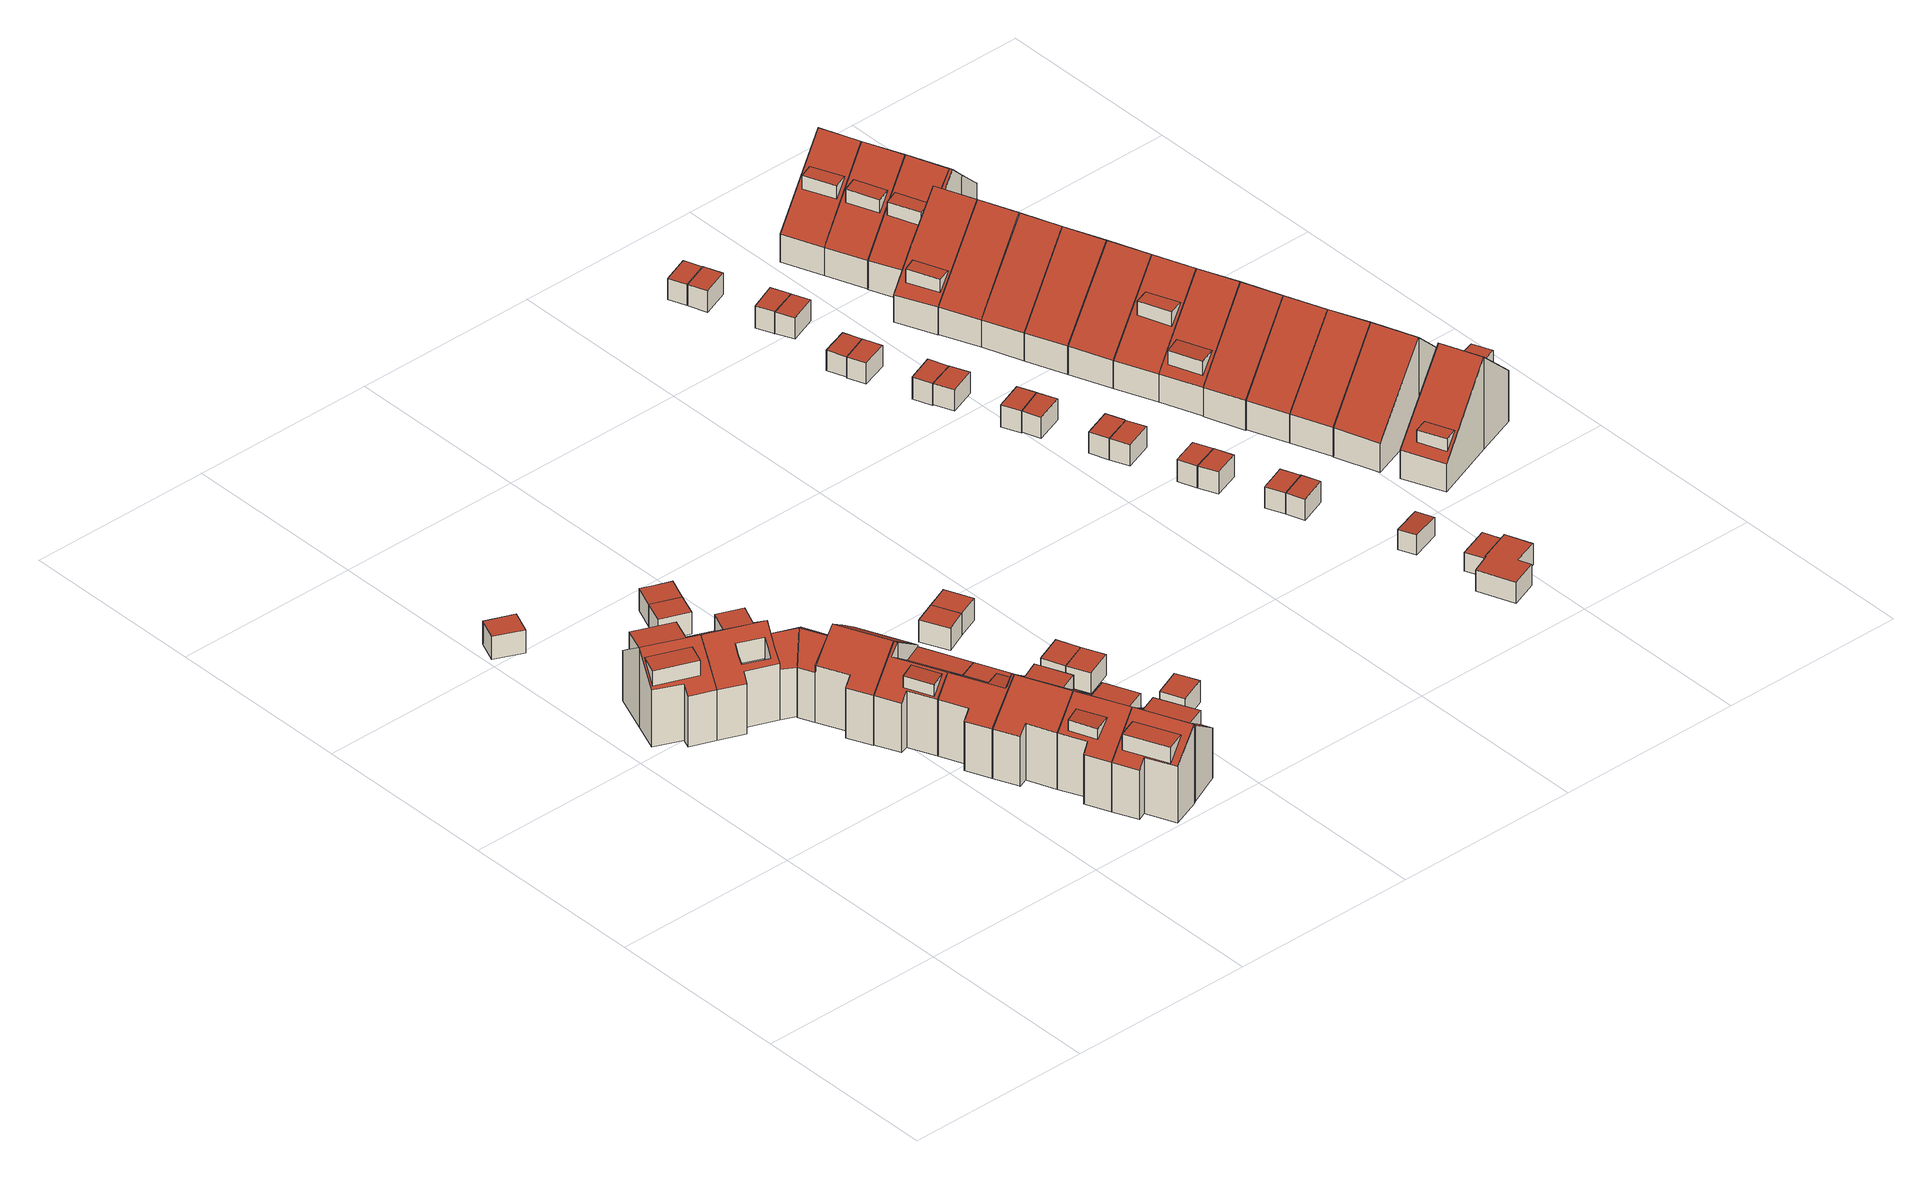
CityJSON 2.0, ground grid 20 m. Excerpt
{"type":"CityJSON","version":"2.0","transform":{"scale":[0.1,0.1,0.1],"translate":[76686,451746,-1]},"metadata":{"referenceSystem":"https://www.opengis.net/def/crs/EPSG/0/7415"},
"CityObjects":{
"building1":{"type":"Building","attributes":{"Volume":399.62,"Dakoppervlakte":40.41,"Muuroppervlakte":213.93,"Vloeroppervlakte":55.5,"hoogte_Z_max_in_m_NAP":8.58,"GEB_DOEL":"woonfunctie","dateOfConstruction":"1980-01-01","measuredHeight":8.96},"children":["building1-1","building1-2"],"geometry":[{"type":"Solid","lod":"2","boundaries":[[[[0,1,2,3,4,5,6,7,8,9,10,11]],[[12,13,14,15,16,17],[18,19,20,21]],[[22,23,24,17,16,25],[26,27,28,29]],[[30,31,32,33]],[[6,14,13,7]],[[32,25,16,15,5,4,3]],[[23,22,31,0,11]],[[24,23,11,10]],[[9,17,24,10]],[[12,8,7,13]],[[33,32,3,2]],[[1,30,33,2]],[[22,25,32,31]],[[1,0,31,30]],[[17,9,8,12]],[[14,6,5,15]],[[34,18,21,35]],[[21,20,35]],[[19,34,35,20]],[[19,18,34]],[[27,36,37,28]],[[29,37,36,26]],[[37,29,28]],[[27,26,36]]]],"semantics":{"surfaces":[{"type":"GroundSurface"},{"type":"RoofSurface"},{"type":"WallSurface"}],"values":[[0,1,1,1,2,2,2,2,2,2,2,2,2,2,2,2,1,2,2,2,1,2,2,2]]}}]},
"building1-1":{"type":"BuildingInstallation","attributes":{"relationToConstruction":"outside"},"parents":["building1"],"geometry":[{"type":"MultiSurface","lod":"2","boundaries":[[[34,18,21,35]],[[21,20,35]],[[19,34,35,20]],[[19,18,34]]],"semantics":{"surfaces":[{"type":"RoofSurface"},{"type":"WallSurface"}],"values":[0,1,1,1]}}]},
"building1-2":{"type":"BuildingInstallation","attributes":{"relationToConstruction":"outside"},"parents":["building1"],"geometry":[{"type":"MultiSurface","lod":"2","boundaries":[[[27,36,37,28]],[[29,37,36,26]],[[37,29,28]],[[27,26,36]]],"semantics":{"surfaces":[{"type":"RoofSurface"},{"type":"WallSurface"}],"values":[0,1,1,1]}}]},
"building2":{"type":"Building","attributes":{"Volume":21.43,"Dakoppervlakte":8.24,"Muuroppervlakte":30.11,"Vloeroppervlakte":8.25,"hoogte_Z_max_in_m_NAP":2.06,"GEB_DOEL":"onbekend","dateOfConstruction":"1980-01-01","measuredHeight":2.6},"geometry":[{"type":"Solid","lod":"2","boundaries":[[[[38,39,40,41]],[[42,43,44,45]],[[41,43,42,38]],[[41,40,44,43]],[[44,40,39,45]],[[39,38,42,45]]]],"semantics":{"surfaces":[{"type":"GroundSurface"},{"type":"RoofSurface"},{"type":"WallSurface"}],"values":[[0,1,2,2,2,2]]}}]},
"building3":{"type":"Building","attributes":{"Volume":554.98,"Dakoppervlakte":89.78,"Muuroppervlakte":274.2,"Vloeroppervlakte":87.12,"hoogte_Z_max_in_m_NAP":8.58,"GEB_DOEL":"woonfunctie","dateOfConstruction":"1980-01-01","measuredHeight":9.02},"children":["building3-1"],"geometry":[{"type":"Solid","lod":"2","boundaries":[[[[46,47,48,49,5,50,4,3,2,51,52,53,54,55,56,57]],[[58,59,60,61,62,16,63,15],[64,65,66,67,68,69]],[[70,71,72,25,16,62],[73,74,75,76]],[[77,78,79,80]],[[81,79,78,82,83]],[[84,33,32,85]],[[86,87,88,89]],[[63,16,4,50,5,15]],[[58,15,5,49]],[[59,58,49,48]],[[60,59,48,47,83]],[[71,70,54,53]],[[53,52,85,72,71]],[[3,4,16,25,32]],[[88,66,65,89]],[[67,66,88,87,68]],[[69,68,87,86]],[[79,57,56,80]],[[55,77,80,56]],[[47,46,81,83]],[[46,57,79,81]],[[61,60,83,82,78,77,55,54,70,62]],[[3,32,33,2]],[[52,51,84,85]],[[2,33,84,51]],[[32,25,72,85]],[[64,69,86,89,65]],[[73,76,90,91]],[[76,75,90]],[[91,90,75,74]],[[91,74,73]]]],"semantics":{"surfaces":[{"type":"GroundSurface"},{"type":"RoofSurface"},{"type":"OuterFloorSurface"},{"type":"WallSurface"}],"values":[[0,1,1,1,1,1,2,3,3,3,3,3,3,3,3,3,3,3,3,3,3,3,3,3,3,3,3,1,3,3,3]]}}]},
"building3-1":{"type":"BuildingInstallation","attributes":{"relationToConstruction":"outside"},"parents":["building3"],"geometry":[{"type":"MultiSurface","lod":"2","boundaries":[[[73,76,90,91]],[[76,75,90]],[[91,90,75,74]],[[91,74,73]]],"semantics":{"surfaces":[{"type":"RoofSurface"},{"type":"WallSurface"}],"values":[0,1,1,1]}}]},
"building4":{"type":"Building","attributes":{"Volume":490.73,"Dakoppervlakte":84.56,"Muuroppervlakte":237.82,"Vloeroppervlakte":67.33,"hoogte_Z_max_in_m_NAP":8.54,"GEB_DOEL":"woonfunctie","dateOfConstruction":"1980-01-01","measuredHeight":9.01},"geometry":[{"type":"Solid","lod":"2","boundaries":[[[[92,93,94,95,96,97,98,99,100,101,102]],[[103,104,105,106,107]],[[108,109,110,111,106,105]],[[112,79,81,113]],[[112,114,80,79]],[[101,100,107,106]],[[107,100,99,103]],[[108,113,94,93,109]],[[93,92,110,109]],[[111,110,92,102]],[[106,111,102,101]],[[79,96,95,81]],[[95,94,113,81]],[[114,98,97,80]],[[96,79,80,97]],[[114,112,113,108,105,104]],[[103,99,98,114,104]]]],"semantics":{"surfaces":[{"type":"GroundSurface"},{"type":"RoofSurface"},{"type":"WallSurface"}],"values":[[0,1,1,1,1,2,2,2,2,2,2,2,2,2,2,2,2]]}}]},
"building5":{"type":"Building","attributes":{"Volume":322.26,"Dakoppervlakte":50.69,"Muuroppervlakte":195.85,"Vloeroppervlakte":48.68,"hoogte_Z_max_in_m_NAP":8.55,"GEB_DOEL":"woonfunctie","dateOfConstruction":"1980-01-01","measuredHeight":8.93},"children":["building5-1"],"geometry":[{"type":"Solid","lod":"2","boundaries":[[[[115,116,117,118,119,120,121,122,123,124]],[[125,126,127,128,129]],[[130,131,107,106]],[[132,133,134,129,128,130,106,111],[135,136,137,138]],[[139,140,141,142]],[[123,122,107,131,142]],[[107,122,121,120,111,106]],[[133,132,119,118]],[[134,133,118,117]],[[129,134,117,116]],[[115,124,141,140]],[[141,124,123,142]],[[126,125,140,139]],[[130,128,127]],[[131,130,127,126,139,142]],[[116,115,140,125,129]],[[132,111,120,119]],[[143,144,138,137]],[[143,136,135,144]],[[135,138,144]],[[143,137,136]]]],"semantics":{"surfaces":[{"type":"GroundSurface"},{"type":"RoofSurface"},{"type":"WallSurface"}],"values":[[0,1,1,1,1,2,2,2,2,2,2,2,2,2,2,2,2,1,2,2,2]]}}]},
"building5-1":{"type":"BuildingInstallation","attributes":{"relationToConstruction":"outside"},"parents":["building5"],"geometry":[{"type":"MultiSurface","lod":"2","boundaries":[[[143,144,138,137]],[[143,136,135,144]],[[135,138,144]],[[143,137,136]]],"semantics":{"surfaces":[{"type":"RoofSurface"},{"type":"WallSurface"}],"values":[0,1,1,1]}}]},
"building6":{"type":"Building","attributes":{"Volume":20.24,"Dakoppervlakte":8.22,"Muuroppervlakte":28.45,"Vloeroppervlakte":8.22,"hoogte_Z_max_in_m_NAP":1.95,"GEB_DOEL":"onbekend","dateOfConstruction":"1980-01-01","measuredHeight":2.46},"geometry":[{"type":"Solid","lod":"2","boundaries":[[[[145,146,147,148]],[[149,150,151,152]],[[148,150,149,145]],[[148,147,151,150]],[[146,152,151,147]],[[149,152,146,145]]]],"semantics":{"surfaces":[{"type":"GroundSurface"},{"type":"RoofSurface"},{"type":"WallSurface"}],"values":[[0,1,2,2,2,2]]}}]},
"building7":{"type":"Building","attributes":{"Volume":324.81,"Dakoppervlakte":53.63,"Muuroppervlakte":197.42,"Vloeroppervlakte":49.33,"hoogte_Z_max_in_m_NAP":8.55,"GEB_DOEL":"woonfunctie","dateOfConstruction":"1980-01-01","measuredHeight":8.95},"children":["building7-1"],"geometry":[{"type":"Solid","lod":"2","boundaries":[[[[153,154,117,116,115,124,155,156,157,158]],[[129,159,160,125],[161,162,163,164]],[[165,166,167,168]],[[129,134,169,170,171,168,167,159]],[[172,173,141,140]],[[168,157,156,165]],[[166,165,156,155,173]],[[134,117,154,169]],[[169,154,153,170]],[[170,153,158,171]],[[168,171,158,157]],[[124,141,173,155]],[[115,140,141,124]],[[160,172,140,125]],[[159,167,166,173,172,160]],[[115,116,129,125,140]],[[116,117,134,129]],[[161,164,174,175]],[[174,164,163]],[[175,174,163,162]],[[175,162,161]]]],"semantics":{"surfaces":[{"type":"GroundSurface"},{"type":"RoofSurface"},{"type":"WallSurface"}],"values":[[0,1,1,1,1,2,2,2,2,2,2,2,2,2,2,2,2,1,2,2,2]]}}]},
"building7-1":{"type":"BuildingInstallation","attributes":{"relationToConstruction":"outside"},"parents":["building7"],"geometry":[{"type":"MultiSurface","lod":"2","boundaries":[[[161,164,174,175]],[[174,164,163]],[[175,174,163,162]],[[175,162,161]]],"semantics":{"surfaces":[{"type":"RoofSurface"},{"type":"WallSurface"}],"values":[0,1,1,1]}}]},
"building8":{"type":"Building","attributes":{"Volume":366.76,"Dakoppervlakte":50.5,"Muuroppervlakte":196.61,"Vloeroppervlakte":48.72,"hoogte_Z_max_in_m_NAP":8.55,"GEB_DOEL":"woonfunctie","dateOfConstruction":"1980-01-01","measuredHeight":8.95},"children":["building8-1"],"geometry":[{"type":"Solid","lod":"2","boundaries":[[[[176,177,178,179,180,181,158,157,156]],[[182,183,165,168],[184,185,186,187]],[[188,182,168,171,189,190,191]],[[165,183,176,156]],[[165,156,157,158,171,168]],[[171,158,181,180,190,189]],[[191,190,180,179]],[[179,178,188,191]],[[177,182,188,178]],[[177,176,183,182]],[[192,187,186,193]],[[193,185,184,192]],[[184,187,192]],[[193,186,185]]]],"semantics":{"surfaces":[{"type":"GroundSurface"},{"type":"RoofSurface"},{"type":"WallSurface"}],"values":[[0,1,1,2,2,2,2,2,2,2,1,2,2,2]]}}]},
"building8-1":{"type":"BuildingInstallation","attributes":{"relationToConstruction":"outside"},"parents":["building8"],"geometry":[{"type":"MultiSurface","lod":"2","boundaries":[[[192,187,186,193]],[[193,185,184,192]],[[184,187,192]],[[193,186,185]]],"semantics":{"surfaces":[{"type":"RoofSurface"},{"type":"WallSurface"}],"values":[0,1,1,1]}}]},
"building9":{"type":"Building","attributes":{"Volume":20.28,"Dakoppervlakte":8.22,"Muuroppervlakte":28.52,"Vloeroppervlakte":8.22,"hoogte_Z_max_in_m_NAP":1.95,"GEB_DOEL":"onbekend","dateOfConstruction":"1980-01-01","measuredHeight":2.47},"geometry":[{"type":"Solid","lod":"2","boundaries":[[[[148,194,195,196,145]],[[149,197,198,199,150]],[[194,148,150,199]],[[145,149,150,148]],[[145,196,197,149]],[[196,195,194,199,198,197]]]],"semantics":{"surfaces":[{"type":"GroundSurface"},{"type":"RoofSurface"},{"type":"WallSurface"}],"values":[[0,1,2,2,2,2]]}}]},
"building10":{"type":"Building","attributes":{"Volume":391.37,"Dakoppervlakte":35.2,"Muuroppervlakte":199.3,"Vloeroppervlakte":50.19,"hoogte_Z_max_in_m_NAP":8.55,"GEB_DOEL":"woonfunctie","dateOfConstruction":"1980-01-01","measuredHeight":8.98},"children":["building10-1","building10-2"],"geometry":[{"type":"Solid","lod":"2","boundaries":[[[[200,201,202,203,204,205,206,207,208]],[[209,210,211,212,213],[214,215,216,217]],[[218,210,209,219,220,221],[222,223,224,225]],[[212,208,207,213]],[[213,207,206,205,219,209]],[[220,219,205,204]],[[200,208,212,211]],[[218,221,203,202]],[[201,210,218,202]],[[221,220,204,203]],[[200,211,210,201]],[[226,227,214,217]],[[226,216,215,227]],[[215,214,227]],[[226,217,216]],[[222,225,228,229]],[[228,224,223,229]],[[223,222,229]],[[228,225,224]]]],"semantics":{"surfaces":[{"type":"GroundSurface"},{"type":"RoofSurface"},{"type":"WallSurface"}],"values":[[0,1,1,2,2,2,2,2,2,2,2,1,2,2,2,1,2,2,2]]}}]},
"building10-1":{"type":"BuildingInstallation","attributes":{"relationToConstruction":"outside"},"parents":["building10"],"geometry":[{"type":"MultiSurface","lod":"2","boundaries":[[[226,227,214,217]],[[226,216,215,227]],[[215,214,227]],[[226,217,216]]],"semantics":{"surfaces":[{"type":"RoofSurface"},{"type":"WallSurface"}],"values":[0,1,1,1]}}]},
"building10-2":{"type":"BuildingInstallation","attributes":{"relationToConstruction":"outside"},"parents":["building10"],"geometry":[{"type":"MultiSurface","lod":"2","boundaries":[[[222,225,228,229]],[[228,224,223,229]],[[223,222,229]],[[228,225,224]]],"semantics":{"surfaces":[{"type":"RoofSurface"},{"type":"WallSurface"}],"values":[0,1,1,1]}}]},
"building11":{"type":"Building","attributes":{"Volume":428.53,"Dakoppervlakte":61.2,"Muuroppervlakte":214.29,"Vloeroppervlakte":66.24,"hoogte_Z_max_in_m_NAP":8.55,"GEB_DOEL":"woonfunctie","dateOfConstruction":"1980-01-01","measuredHeight":8.97},"children":["building11-1","building11-2"],"geometry":[{"type":"Solid","lod":"2","boundaries":[[[[205,230,231,178,177,176,232,233,234,235,207,206]],[[182,209,213,236,237,183],[238,239,240,241]],[[219,209,182,188,242,243],[244,245,246,247]],[[248,249,250,251]],[[231,242,188,178]],[[231,230,243,242]],[[243,230,205,219]],[[206,209,219,205]],[[232,176,183,237,251]],[[249,234,233,250]],[[232,251,250,233]],[[236,248,251,237]],[[235,234,249,248]],[[236,213,209,206,207,235,248]],[[188,182,183,176,177,178]],[[238,241,252,253]],[[252,240,239,253]],[[239,238,253]],[[252,241,240]],[[254,255,247,246]],[[254,245,244,255]],[[244,247,255]],[[254,246,245]]]],"semantics":{"surfaces":[{"type":"GroundSurface"},{"type":"RoofSurface"},{"type":"WallSurface"}],"values":[[0,1,1,1,2,2,2,2,2,2,2,2,2,2,2,1,2,2,2,1,2,2,2]]}}]},
"building11-1":{"type":"BuildingInstallation","attributes":{"relationToConstruction":"outside"},"parents":["building11"],"geometry":[{"type":"MultiSurface","lod":"2","boundaries":[[[238,241,252,253]],[[252,240,239,253]],[[239,238,253]],[[252,241,240]]],"semantics":{"surfaces":[{"type":"RoofSurface"},{"type":"WallSurface"}],"values":[0,1,1,1]}}]},
"building11-2":{"type":"BuildingInstallation","attributes":{"relationToConstruction":"outside"},"parents":["building11"],"geometry":[{"type":"MultiSurface","lod":"2","boundaries":[[[254,255,247,246]],[[254,245,244,255]],[[244,247,255]],[[254,246,245]]],"semantics":{"surfaces":[{"type":"RoofSurface"},{"type":"WallSurface"}],"values":[0,1,1,1]}}]},
"building12":{"type":"Building","attributes":{"Volume":19.39,"Dakoppervlakte":8.04,"Muuroppervlakte":27.5,"Vloeroppervlakte":8.04,"hoogte_Z_max_in_m_NAP":1.95,"GEB_DOEL":"onbekend","dateOfConstruction":"1980-01-01","measuredHeight":2.41},"geometry":[{"type":"Solid","lod":"2","boundaries":[[[[256,257,258,259]],[[260,261,262,263]],[[259,263,262,256]],[[259,258,260,263]],[[257,261,260,258]],[[256,262,261,257]]]],"semantics":{"surfaces":[{"type":"GroundSurface"},{"type":"RoofSurface"},{"type":"WallSurface"}],"values":[[0,1,2,2,2,2]]}}]},
"building13":{"type":"Building","attributes":{"Volume":19.31,"Dakoppervlakte":8.06,"Muuroppervlakte":27.35,"Vloeroppervlakte":8.06,"hoogte_Z_max_in_m_NAP":1.95,"GEB_DOEL":"onbekend","dateOfConstruction":"1980-01-01","measuredHeight":2.4},"geometry":[{"type":"Solid","lod":"2","boundaries":[[[[264,265,266,267]],[[268,269,270,271]],[[267,266,269,268]],[[265,270,269,266]],[[264,271,270,265]],[[268,271,264,267]]]],"semantics":{"surfaces":[{"type":"GroundSurface"},{"type":"RoofSurface"},{"type":"WallSurface"}],"values":[[0,1,2,2,2,2]]}}]},
"building14":{"type":"Building","attributes":{"Volume":19.31,"Dakoppervlakte":8.06,"Muuroppervlakte":27.36,"Vloeroppervlakte":8.06,"hoogte_Z_max_in_m_NAP":1.95,"GEB_DOEL":"onbekend","dateOfConstruction":"1980-01-01","measuredHeight":2.4},"geometry":[{"type":"Solid","lod":"2","boundaries":[[[[267,266,272,273]],[[268,274,275,269]],[[267,273,274,268]],[[273,272,275,274]],[[266,269,275,272]],[[266,267,268,269]]]],"semantics":{"surfaces":[{"type":"GroundSurface"},{"type":"RoofSurface"},{"type":"WallSurface"}],"values":[[0,1,2,2,2,2]]}}]},
"building15":{"type":"Building","attributes":{"Volume":20.86,"Dakoppervlakte":8.32,"Muuroppervlakte":29.04,"Vloeroppervlakte":8.32,"hoogte_Z_max_in_m_NAP":1.99,"GEB_DOEL":"onbekend","dateOfConstruction":"1980-01-01","measuredHeight":2.51},"geometry":[{"type":"Solid","lod":"2","boundaries":[[[[276,277,278,279]],[[280,281,282,283]],[[278,277,282,281]],[[277,276,283,282]],[[280,283,276,279]],[[278,281,280,279]]]],"semantics":{"surfaces":[{"type":"GroundSurface"},{"type":"RoofSurface"},{"type":"WallSurface"}],"values":[[0,1,2,2,2,2]]}}]},
"building16":{"type":"Building","attributes":{"Volume":19.68,"Dakoppervlakte":8.03,"Muuroppervlakte":27.91,"Vloeroppervlakte":8.03,"hoogte_Z_max_in_m_NAP":1.95,"GEB_DOEL":"onbekend","dateOfConstruction":"1980-01-01","measuredHeight":2.45},"geometry":[{"type":"Solid","lod":"2","boundaries":[[[[284,257,256,285,286,287]],[[288,289,290,262,261,291]],[[256,257,261,262]],[[257,284,291,261]],[[289,288,291,284,287,286]],[[262,290,289,286,285,256]]]],"semantics":{"surfaces":[{"type":"GroundSurface"},{"type":"RoofSurface"},{"type":"WallSurface"}],"values":[[0,1,2,2,2,2]]}}]},
"building17":{"type":"Building","attributes":{"Volume":15.01,"Dakoppervlakte":6.36,"Muuroppervlakte":24.25,"Vloeroppervlakte":6.36,"hoogte_Z_max_in_m_NAP":2.11,"GEB_DOEL":"onbekend","dateOfConstruction":"1982-01-01","measuredHeight":2.36},"geometry":[{"type":"Solid","lod":"2","boundaries":[[[[292,293,294,295,296]],[[297,298,299,300,301]],[[297,301,296,295]],[[299,298,297,295,294,293]],[[292,300,299,293]],[[292,296,301,300]]]],"semantics":{"surfaces":[{"type":"GroundSurface"},{"type":"RoofSurface"},{"type":"WallSurface"}],"values":[[0,1,2,2,2,2]]}}]},
"building18":{"type":"Building","attributes":{"Volume":15.52,"Dakoppervlakte":6.36,"Muuroppervlakte":25.09,"Vloeroppervlakte":6.36,"hoogte_Z_max_in_m_NAP":2.11,"GEB_DOEL":"onbekend","dateOfConstruction":"1982-01-01","measuredHeight":2.44},"geometry":[{"type":"Solid","lod":"2","boundaries":[[[[302,303,304,305]],[[301,306,307,297]],[[302,305,306,301]],[[305,304,307,306]],[[307,304,303,297]],[[303,302,301,297]]]],"semantics":{"surfaces":[{"type":"GroundSurface"},{"type":"RoofSurface"},{"type":"WallSurface"}],"values":[[0,1,2,2,2,2]]}}]},
"building19":{"type":"Building","attributes":{"Volume":16.71,"Dakoppervlakte":6.7,"Muuroppervlakte":26.22,"Vloeroppervlakte":6.7,"hoogte_Z_max_in_m_NAP":2.11,"GEB_DOEL":"onbekend","dateOfConstruction":"1982-01-01","measuredHeight":2.49},"geometry":[{"type":"Solid","lod":"2","boundaries":[[[[308,309,310,311,312]],[[313,314,315,316,317]],[[310,309,313,317]],[[315,314,313,309,308,312]],[[311,316,315,312]],[[311,310,317,316]]]],"semantics":{"surfaces":[{"type":"GroundSurface"},{"type":"RoofSurface"},{"type":"WallSurface"}],"values":[[0,1,2,2,2,2]]}}]},
"building20":{"type":"Building","attributes":{"Volume":16.38,"Dakoppervlakte":6.7,"Muuroppervlakte":25.7,"Vloeroppervlakte":6.7,"hoogte_Z_max_in_m_NAP":2.11,"GEB_DOEL":"onbekend","dateOfConstruction":"1982-01-01","measuredHeight":2.45},"geometry":[{"type":"Solid","lod":"2","boundaries":[[[[318,319,320,321]],[[322,313,317,323]],[[318,321,323,317]],[[321,320,322,323]],[[319,313,322,320]],[[319,318,317,313]]]],"semantics":{"surfaces":[{"type":"GroundSurface"},{"type":"RoofSurface"},{"type":"WallSurface"}],"values":[[0,1,2,2,2,2]]}}]},
"building21":{"type":"Building","attributes":{"Volume":16.45,"Dakoppervlakte":6.68,"Muuroppervlakte":25.96,"Vloeroppervlakte":6.68,"hoogte_Z_max_in_m_NAP":2.11,"GEB_DOEL":"onbekend","dateOfConstruction":"1982-01-01","measuredHeight":2.46},"geometry":[{"type":"Solid","lod":"2","boundaries":[[[[324,325,326,327,328]],[[329,330,331,332,333]],[[325,329,333,326]],[[331,330,329,325,324,328]],[[327,332,331,328]],[[327,326,333,332]]]],"semantics":{"surfaces":[{"type":"GroundSurface"},{"type":"RoofSurface"},{"type":"WallSurface"}],"values":[[0,1,2,2,2,2]]}}]},
"building22":{"type":"Building","attributes":{"Volume":16.37,"Dakoppervlakte":6.68,"Muuroppervlakte":25.84,"Vloeroppervlakte":6.68,"hoogte_Z_max_in_m_NAP":2.11,"GEB_DOEL":"onbekend","dateOfConstruction":"1982-01-01","measuredHeight":2.45},"geometry":[{"type":"Solid","lod":"2","boundaries":[[[[334,335,336,337]],[[333,338,339,329]],[[334,337,338,333]],[[337,336,339,338]],[[335,329,339,336]],[[334,333,329,335]]]],"semantics":{"surfaces":[{"type":"GroundSurface"},{"type":"RoofSurface"},{"type":"WallSurface"}],"values":[[0,1,2,2,2,2]]}}]},
"building23":{"type":"Building","attributes":{"Volume":16.6,"Dakoppervlakte":6.76,"Muuroppervlakte":26.1,"Vloeroppervlakte":6.76,"hoogte_Z_max_in_m_NAP":2.11,"GEB_DOEL":"onbekend","dateOfConstruction":"1982-01-01","measuredHeight":2.45},"geometry":[{"type":"Solid","lod":"2","boundaries":[[[[340,341,342,343,344]],[[345,346,347,348,349]],[[341,345,349,342]],[[347,346,345,341,340,344]],[[343,348,347,344]],[[343,342,349,348]]]],"semantics":{"surfaces":[{"type":"GroundSurface"},{"type":"RoofSurface"},{"type":"WallSurface"}],"values":[[0,1,2,2,2,2]]}}]},
"building24":{"type":"Building","attributes":{"Volume":15.43,"Dakoppervlakte":6.43,"Muuroppervlakte":24.84,"Vloeroppervlakte":6.43,"hoogte_Z_max_in_m_NAP":2.11,"GEB_DOEL":"onbekend","dateOfConstruction":"1982-01-01","measuredHeight":2.4},"geometry":[{"type":"Solid","lod":"2","boundaries":[[[[350,351,352,353,354]],[[355,356,357,358,359]],[[352,351,355,359]],[[357,356,355,351,350,354]],[[353,358,357,354]],[[353,352,359,358]]]],"semantics":{"surfaces":[{"type":"GroundSurface"},{"type":"RoofSurface"},{"type":"WallSurface"}],"values":[[0,1,2,2,2,2]]}}]},
"building25":{"type":"Building","attributes":{"Volume":16.54,"Dakoppervlakte":6.76,"Muuroppervlakte":26.01,"Vloeroppervlakte":6.76,"hoogte_Z_max_in_m_NAP":2.11,"GEB_DOEL":"onbekend","dateOfConstruction":"1982-01-01","measuredHeight":2.45},"geometry":[{"type":"Solid","lod":"2","boundaries":[[[[342,341,360,361]],[[362,345,349,363]],[[342,361,363,349]],[[361,360,362,363]],[[341,345,362,360]],[[342,349,345,341]]]],"semantics":{"surfaces":[{"type":"GroundSurface"},{"type":"RoofSurface"},{"type":"WallSurface"}],"values":[[0,1,2,2,2,2]]}}]},
"building26":{"type":"Building","attributes":{"Volume":15.67,"Dakoppervlakte":6.43,"Muuroppervlakte":25.24,"Vloeroppervlakte":6.43,"hoogte_Z_max_in_m_NAP":2.11,"GEB_DOEL":"onbekend","dateOfConstruction":"1982-01-01","measuredHeight":2.44},"geometry":[{"type":"Solid","lod":"2","boundaries":[[[[364,365,352,351]],[[366,355,359,367]],[[352,365,367,359]],[[365,364,366,367]],[[351,355,366,364]],[[351,352,359,355]]]],"semantics":{"surfaces":[{"type":"GroundSurface"},{"type":"RoofSurface"},{"type":"WallSurface"}],"values":[[0,1,2,2,2,2]]}}]},
"building27":{"type":"Building","attributes":{"Volume":15.99,"Dakoppervlakte":6.49,"Muuroppervlakte":25.51,"Vloeroppervlakte":6.49,"hoogte_Z_max_in_m_NAP":2.11,"GEB_DOEL":"onbekend","dateOfConstruction":"1982-01-01","measuredHeight":2.47},"geometry":[{"type":"Solid","lod":"2","boundaries":[[[[368,369,370,371,372]],[[373,374,375,376,377]],[[377,370,369,373]],[[375,374,373,369,368,372]],[[376,375,372,371]],[[371,370,377,376]]]],"semantics":{"surfaces":[{"type":"GroundSurface"},{"type":"RoofSurface"},{"type":"WallSurface"}],"values":[[0,1,2,2,2,2]]}}]},
"building28":{"type":"Building","attributes":{"Volume":16.06,"Dakoppervlakte":6.49,"Muuroppervlakte":25.62,"Vloeroppervlakte":6.49,"hoogte_Z_max_in_m_NAP":2.11,"GEB_DOEL":"onbekend","dateOfConstruction":"1982-01-01","measuredHeight":2.48},"geometry":[{"type":"Solid","lod":"2","boundaries":[[[[378,379,370,369]],[[377,380,381,373]],[[370,379,380,377]],[[381,380,379,378]],[[369,373,381,378]],[[369,370,377,373]]]],"semantics":{"surfaces":[{"type":"GroundSurface"},{"type":"RoofSurface"},{"type":"WallSurface"}],"values":[[0,1,2,2,2,2]]}}]},
"building29":{"type":"Building","attributes":{"Volume":16.03,"Dakoppervlakte":6.51,"Muuroppervlakte":25.67,"Vloeroppervlakte":6.51,"hoogte_Z_max_in_m_NAP":2.11,"GEB_DOEL":"onbekend","dateOfConstruction":"1982-01-01","measuredHeight":2.46},"geometry":[{"type":"Solid","lod":"2","boundaries":[[[[382,383,384,385,386]],[[387,388,389,390,391]],[[382,386,389,388]],[[385,390,389,386]],[[387,391,390,385,384,383]],[[383,382,388,387]]]],"semantics":{"surfaces":[{"type":"GroundSurface"},{"type":"RoofSurface"},{"type":"WallSurface"}],"values":[[0,1,2,2,2,2]]}}]},
"building30":{"type":"Building","attributes":{"Volume":15.71,"Dakoppervlakte":6.5,"Muuroppervlakte":25.17,"Vloeroppervlakte":6.5,"hoogte_Z_max_in_m_NAP":2.11,"GEB_DOEL":"onbekend","dateOfConstruction":"1982-01-01","measuredHeight":2.42},"geometry":[{"type":"Solid","lod":"2","boundaries":[[[[392,393,394,395]],[[396,388,387,397]],[[394,393,397,387]],[[393,392,396,397]],[[396,392,395,388]],[[394,387,388,395]]]],"semantics":{"surfaces":[{"type":"GroundSurface"},{"type":"RoofSurface"},{"type":"WallSurface"}],"values":[[0,1,2,2,2,2]]}}]},
"building31":{"type":"Building","attributes":{"Volume":15.9,"Dakoppervlakte":6.52,"Muuroppervlakte":25.42,"Vloeroppervlakte":6.52,"hoogte_Z_max_in_m_NAP":2.11,"GEB_DOEL":"onbekend","dateOfConstruction":"1982-01-01","measuredHeight":2.44},"geometry":[{"type":"Solid","lod":"2","boundaries":[[[[398,399,400,401,402]],[[403,404,405,406,407]],[[400,399,403,407]],[[405,404,403,399,398,402]],[[401,406,405,402]],[[401,400,407,406]]]],"semantics":{"surfaces":[{"type":"GroundSurface"},{"type":"RoofSurface"},{"type":"WallSurface"}],"values":[[0,1,2,2,2,2]]}}]},
"building32":{"type":"Building","attributes":{"Volume":15.95,"Dakoppervlakte":6.52,"Muuroppervlakte":25.5,"Vloeroppervlakte":6.52,"hoogte_Z_max_in_m_NAP":2.11,"GEB_DOEL":"onbekend","dateOfConstruction":"1982-01-01","measuredHeight":2.45},"geometry":[{"type":"Solid","lod":"2","boundaries":[[[[408,409,400,399]],[[407,410,411,403]],[[400,409,410,407]],[[409,408,411,410]],[[399,403,411,408]],[[400,407,403,399]]]],"semantics":{"surfaces":[{"type":"GroundSurface"},{"type":"RoofSurface"},{"type":"WallSurface"}],"values":[[0,1,2,2,2,2]]}}]},
"building33":{"type":"Building","attributes":{"Volume":53.39,"Dakoppervlakte":22.1,"Muuroppervlakte":50.53,"Vloeroppervlakte":22.1,"hoogte_Z_max_in_m_NAP":2.08,"GEB_DOEL":"onbekend","dateOfConstruction":"2010-01-01","measuredHeight":2.42},"geometry":[{"type":"Solid","lod":"2","boundaries":[[[[412,413,414,415,416,417,418,419,420]],[[421,422,423,424,425,426,427,428,429]],[[413,412,428,427]],[[412,420,429,428]],[[429,420,419,418,422,421]],[[418,417,423,422]],[[416,424,423,417]],[[416,415,425,424]],[[415,414,426,425]],[[426,414,413,427]]]],"semantics":{"surfaces":[{"type":"GroundSurface"},{"type":"RoofSurface"},{"type":"WallSurface"}],"values":[[0,1,2,2,2,2,2,2,2,2]]}}]},
"building34":{"type":"Building","attributes":{"Volume":15.48,"Dakoppervlakte":6.91,"Muuroppervlakte":24.39,"Vloeroppervlakte":6.89,"hoogte_Z_max_in_m_NAP":2.04,"GEB_DOEL":"onbekend","dateOfConstruction":"1982-01-01","measuredHeight":2.36},"geometry":[{"type":"Solid","lod":"2","boundaries":[[[[430,431,432,433]],[[434,435,436,437]],[[437,436,430,433]],[[433,432,434,437]],[[434,432,431,435]],[[431,430,436,435]]]],"semantics":{"surfaces":[{"type":"GroundSurface"},{"type":"RoofSurface"},{"type":"WallSurface"}],"values":[[0,1,2,2,2,2]]}}]},
"building35":{"type":"Building","attributes":{"Volume":15.59,"Dakoppervlakte":7.39,"Muuroppervlakte":23.58,"Vloeroppervlakte":7.39,"hoogte_Z_max_in_m_NAP":1.8,"GEB_DOEL":"onbekend","dateOfConstruction":"1982-01-01","measuredHeight":2.11},"geometry":[{"type":"Solid","lod":"2","boundaries":[[[[438,419,418,439,440]],[[441,442,443,444,445]],[[440,439,443,442]],[[439,418,444,443]],[[418,419,445,444]],[[442,441,445,419,438,440]]]],"semantics":{"surfaces":[{"type":"GroundSurface"},{"type":"RoofSurface"},{"type":"WallSurface"}],"values":[[0,1,2,2,2,2]]}}]},
"building36":{"type":"Building","attributes":{"Volume":416.99,"Dakoppervlakte":70.56,"Muuroppervlakte":238.69,"Vloeroppervlakte":56.01,"hoogte_Z_max_in_m_NAP":10.14,"GEB_DOEL":"woonfunctie","dateOfConstruction":"1982-01-01","measuredHeight":10.5},"children":["building36-1"],"geometry":[{"type":"Solid","lod":"2","boundaries":[[[[446,447,448,449,450,451,452,453,454]],[[455,456,457,458,459],[460,461,462,463]],[[464,465,466,467,456,455]],[[468,469,467,466]],[[468,470,471,469]],[[447,458,457,448]],[[464,455,459,446,454,453]],[[472,465,464,453,452,451]],[[456,467,473,472,451,450,449,474]],[[473,467,469]],[[470,465,472,471]],[[469,471,472,473]],[[470,468,466,465]],[[449,448,457,456,474]],[[459,458,447,446]],[[463,475,476,460]],[[475,462,461,476]],[[461,460,476]],[[475,463,462]]]],"semantics":{"surfaces":[{"type":"GroundSurface"},{"type":"RoofSurface"},{"type":"WallSurface"}],"values":[[0,1,1,1,1,2,2,2,2,2,2,2,2,2,2,1,2,2,2]]}}]},
"building36-1":{"type":"BuildingInstallation","attributes":{"relationToConstruction":"outside"},"parents":["building36"],"geometry":[{"type":"MultiSurface","lod":"2","boundaries":[[[463,475,476,460]],[[475,462,461,476]],[[461,460,476]],[[475,463,462]]],"semantics":{"surfaces":[{"type":"RoofSurface"},{"type":"WallSurface"}],"values":[0,1,1,1]}}]},
"building37":{"type":"Building","attributes":{"Volume":399.83,"Dakoppervlakte":76.12,"Muuroppervlakte":220.92,"Vloeroppervlakte":54.59,"hoogte_Z_max_in_m_NAP":10.14,"GEB_DOEL":"woonfunctie","dateOfConstruction":"1982-01-01","measuredHeight":10.48},"geometry":[{"type":"Solid","lod":"2","boundaries":[[[[477,478,479,480,481,482]],[[483,455,459,484]],[[455,483,485,464]],[[459,478,477,484]],[[464,485,481,480]],[[479,455,464,480]],[[482,481,485,483,484,477]],[[478,459,455,479]]]],"semantics":{"surfaces":[{"type":"GroundSurface"},{"type":"RoofSurface"},{"type":"WallSurface"}],"values":[[0,1,1,2,2,2,2,2]]}}]},
"building38":{"type":"Building","attributes":{"Volume":403.82,"Dakoppervlakte":77.01,"Muuroppervlakte":220.63,"Vloeroppervlakte":55.23,"hoogte_Z_max_in_m_NAP":10.14,"GEB_DOEL":"woonfunctie","dateOfConstruction":"1982-01-01","measuredHeight":10.46},"geometry":[{"type":"Solid","lod":"2","boundaries":[[[[486,477,482,481,487,488]],[[489,483,484,490]],[[491,485,483,489]],[[485,491,487,481]],[[490,484,477,486]],[[489,490,486,488]],[[477,484,483,485,481,482]],[[488,487,491,489]]]],"semantics":{"surfaces":[{"type":"GroundSurface"},{"type":"RoofSurface"},{"type":"WallSurface"}],"values":[[0,1,1,2,2,2,2,2]]}}]},
"building39":{"type":"Building","attributes":{"Volume":414.9,"Dakoppervlakte":79.02,"Muuroppervlakte":221.55,"Vloeroppervlakte":56.67,"hoogte_Z_max_in_m_NAP":10.14,"GEB_DOEL":"woonfunctie","dateOfConstruction":"1982-01-01","measuredHeight":10.44},"geometry":[{"type":"Solid","lod":"2","boundaries":[[[[486,488,487,492,493,494]],[[489,495,496,491]],[[495,489,490,497]],[[490,486,494,497]],[[496,492,487,491]],[[488,489,491,487]],[[493,492,496,495,497,494]],[[486,490,489,488]]]],"semantics":{"surfaces":[{"type":"GroundSurface"},{"type":"RoofSurface"},{"type":"WallSurface"}],"values":[[0,1,1,2,2,2,2,2]]}}]},
"building40":{"type":"Building","attributes":{"Volume":416.4,"Dakoppervlakte":79.65,"Muuroppervlakte":220.95,"Vloeroppervlakte":57.13,"hoogte_Z_max_in_m_NAP":10.14,"GEB_DOEL":"woonfunctie","dateOfConstruction":"1982-01-01","measuredHeight":10.43},"geometry":[{"type":"Solid","lod":"2","boundaries":[[[[492,498,499,500,494,493]],[[501,495,497,502]],[[496,495,501,503]],[[497,494,500,502]],[[496,503,498,492]],[[493,495,496,492]],[[499,498,503,501,502,500]],[[494,497,495,493]]]],"semantics":{"surfaces":[{"type":"GroundSurface"},{"type":"RoofSurface"},{"type":"WallSurface"}],"values":[[0,1,1,2,2,2,2,2]]}}]},
"building41":{"type":"Building","attributes":{"Volume":418.87,"Dakoppervlakte":70.58,"Muuroppervlakte":221.61,"Vloeroppervlakte":56.52,"hoogte_Z_max_in_m_NAP":10.14,"GEB_DOEL":"woonfunctie","dateOfConstruction":"1982-01-01","measuredHeight":10.46},"children":["building41-1"],"geometry":[{"type":"Solid","lod":"2","boundaries":[[[[504,505,506,500,499,498]],[[507,501,502,508],[509,510,511,512]],[[501,507,513,503]],[[502,500,506,508]],[[505,507,508,506]],[[503,513,504,498]],[[505,504,513,507]],[[502,501,503,498,499,500]],[[512,514,515,509]],[[514,511,510,515]],[[510,509,515]],[[514,512,511]]]],"semantics":{"surfaces":[{"type":"GroundSurface"},{"type":"RoofSurface"},{"type":"WallSurface"}],"values":[[0,1,1,2,2,2,2,2,1,2,2,2]]}}]},
"building41-1":{"type":"BuildingInstallation","attributes":{"relationToConstruction":"outside"},"parents":["building41"],"geometry":[{"type":"MultiSurface","lod":"2","boundaries":[[[512,514,515,509]],[[514,511,510,515]],[[510,509,515]],[[514,512,511]]],"semantics":{"surfaces":[{"type":"RoofSurface"},{"type":"WallSurface"}],"values":[0,1,1,1]}}]},
"building42":{"type":"Building","attributes":{"Volume":413.96,"Dakoppervlakte":68.88,"Muuroppervlakte":221.49,"Vloeroppervlakte":55.62,"hoogte_Z_max_in_m_NAP":10.14,"GEB_DOEL":"woonfunctie","dateOfConstruction":"1982-01-01","measuredHeight":10.47},"children":["building42-1"],"geometry":[{"type":"Solid","lod":"2","boundaries":[[[[506,505,504,516,517,518]],[[507,508,519,520],[521,522,523,524]],[[520,525,513,507]],[[513,525,516,504]],[[507,513,504,505]],[[508,506,518,519]],[[506,508,507,505]],[[525,520,519,518,517,516]],[[526,524,523,527]],[[527,522,521,526]],[[521,524,526]],[[527,523,522]]]],"semantics":{"surfaces":[{"type":"GroundSurface"},{"type":"RoofSurface"},{"type":"WallSurface"}],"values":[[0,1,1,2,2,2,2,2,1,2,2,2]]}}]},
"building42-1":{"type":"BuildingInstallation","attributes":{"relationToConstruction":"outside"},"parents":["building42"],"geometry":[{"type":"MultiSurface","lod":"2","boundaries":[[[526,524,523,527]],[[527,522,521,526]],[[521,524,526]],[[527,523,522]]],"semantics":{"surfaces":[{"type":"RoofSurface"},{"type":"WallSurface"}],"values":[0,1,1,1]}}]},
"building43":{"type":"Building","attributes":{"Volume":407.24,"Dakoppervlakte":76.77,"Muuroppervlakte":222.39,"Vloeroppervlakte":55.06,"hoogte_Z_max_in_m_NAP":10.14,"GEB_DOEL":"woonfunctie","dateOfConstruction":"1982-01-01","measuredHeight":10.51},"geometry":[{"type":"Solid","lod":"2","boundaries":[[[[528,529,530,531,532,533]],[[534,520,519,535]],[[520,534,536,525]],[[525,536,528,533]],[[519,531,530,535]],[[534,535,530,529]],[[525,533,532,531,519,520]],[[529,528,536,534]]]],"semantics":{"surfaces":[{"type":"GroundSurface"},{"type":"RoofSurface"},{"type":"WallSurface"}],"values":[[0,1,1,2,2,2,2,2]]}}]},
"building44":{"type":"Building","attributes":{"Volume":407.79,"Dakoppervlakte":68.92,"Muuroppervlakte":220.43,"Vloeroppervlakte":54.79,"hoogte_Z_max_in_m_NAP":10.14,"GEB_DOEL":"woonfunctie","dateOfConstruction":"1982-01-01","measuredHeight":10.49},"children":["building44-1"],"geometry":[{"type":"Solid","lod":"2","boundaries":[[[[537,538,539,540,541,542]],[[543,544,545,546],[547,548,549,550]],[[543,551,552,544]],[[552,551,540,539]],[[544,552,539,538]],[[545,537,542,546]],[[537,545,544,538]],[[551,543,546,542,541,540]],[[553,547,550,554]],[[554,549,548,553]],[[548,547,553]],[[554,550,549]]]],"semantics":{"surfaces":[{"type":"GroundSurface"},{"type":"RoofSurface"},{"type":"WallSurface"}],"values":[[0,1,1,2,2,2,2,2,1,2,2,2]]}}]},
"building44-1":{"type":"BuildingInstallation","attributes":{"relationToConstruction":"outside"},"parents":["building44"],"geometry":[{"type":"MultiSurface","lod":"2","boundaries":[[[553,547,550,554]],[[554,549,548,553]],[[548,547,553]],[[554,550,549]]],"semantics":{"surfaces":[{"type":"RoofSurface"},{"type":"WallSurface"}],"values":[0,1,1,1]}}]},
"building45":{"type":"Building","attributes":{"Volume":412.84,"Dakoppervlakte":78.07,"Muuroppervlakte":221.87,"Vloeroppervlakte":55.99,"hoogte_Z_max_in_m_NAP":10.14,"GEB_DOEL":"woonfunctie","dateOfConstruction":"1982-01-01","measuredHeight":10.46},"geometry":[{"type":"Solid","lod":"2","boundaries":[[[[555,556,557,558,559,560]],[[561,534,535,562]],[[561,563,536,534]],[[555,535,534,556]],[[535,555,560,562]],[[534,536,557,556]],[[559,558,563,561]],[[557,536,563,558]],[[561,562,560,559]]]],"semantics":{"surfaces":[{"type":"GroundSurface"},{"type":"RoofSurface"},{"type":"WallSurface"}],"values":[[0,1,1,2,2,2,2,2,2]]}}]},
"building46":{"type":"Building","attributes":{"Volume":409.44,"Dakoppervlakte":69.35,"Muuroppervlakte":220.09,"Vloeroppervlakte":55.09,"hoogte_Z_max_in_m_NAP":10.14,"GEB_DOEL":"woonfunctie","dateOfConstruction":"1982-01-01","measuredHeight":10.47},"children":["building46-1"],"geometry":[{"type":"Solid","lod":"2","boundaries":[[[[564,542,541,540,565,566]],[[567,543,546,568],[569,570,571,572]],[[567,573,551,543]],[[546,542,564,568]],[[566,567,568,564]],[[573,565,540,551]],[[567,566,565,573]],[[546,543,551,540,541,542]],[[574,575,569,572]],[[574,571,570,575]],[[570,569,575]],[[574,572,571]]]],"semantics":{"surfaces":[{"type":"GroundSurface"},{"type":"RoofSurface"},{"type":"WallSurface"}],"values":[[0,1,1,2,2,2,2,2,1,2,2,2]]}}]},
"building46-1":{"type":"BuildingInstallation","attributes":{"relationToConstruction":"outside"},"parents":["building46"],"geometry":[{"type":"MultiSurface","lod":"2","boundaries":[[[574,575,569,572]],[[574,571,570,575]],[[570,569,575]],[[574,572,571]]],"semantics":{"surfaces":[{"type":"RoofSurface"},{"type":"WallSurface"}],"values":[0,1,1,1]}}]},
"building47":{"type":"Building","attributes":{"Volume":395.48,"Dakoppervlakte":75.36,"Muuroppervlakte":218.8,"Vloeroppervlakte":54.05,"hoogte_Z_max_in_m_NAP":10.14,"GEB_DOEL":"woonfunctie","dateOfConstruction":"1982-01-01","measuredHeight":10.43},"geometry":[{"type":"Solid","lod":"2","boundaries":[[[[558,576,577,578,560,559]],[[562,579,580,561]],[[563,561,580,581]],[[562,560,578,579]],[[581,576,558,563]],[[559,561,563,558]],[[577,576,581,580,579,578]],[[560,562,561,559]]]],"semantics":{"surfaces":[{"type":"GroundSurface"},{"type":"RoofSurface"},{"type":"WallSurface"}],"values":[[0,1,1,2,2,2,2,2]]}}]},
"building48":{"type":"Building","attributes":{"Volume":419.81,"Dakoppervlakte":70.64,"Muuroppervlakte":226.11,"Vloeroppervlakte":56.02,"hoogte_Z_max_in_m_NAP":10.14,"GEB_DOEL":"woonfunctie","dateOfConstruction":"1982-01-01","measuredHeight":10.51},"children":["building48-1"],"geometry":[{"type":"Solid","lod":"2","boundaries":[[[[448,582,583,584,585,586,587,452,451,450]],[[469,567,568,588],[589,590,591,592]],[[573,567,469,471,470,593,594,595]],[[451,452,470,471]],[[593,470,452,587,586,594]],[[586,585,595,594]],[[595,585,584,573]],[[568,567,573,584,583,582]],[[588,568,582,448]],[[450,469,588,448]],[[450,451,471,469]],[[596,597,589,592]],[[596,591,590,597]],[[590,589,597]],[[596,592,591]]]],"semantics":{"surfaces":[{"type":"GroundSurface"},{"type":"RoofSurface"},{"type":"WallSurface"}],"values":[[0,1,1,2,2,2,2,2,2,2,2,1,2,2,2]]}}]},
"building48-1":{"type":"BuildingInstallation","attributes":{"relationToConstruction":"outside"},"parents":["building48"],"geometry":[{"type":"MultiSurface","lod":"2","boundaries":[[[596,597,589,592]],[[596,591,590,597]],[[590,589,597]],[[596,592,591]]],"semantics":{"surfaces":[{"type":"RoofSurface"},{"type":"WallSurface"}],"values":[0,1,1,1]}}]},
"building49":{"type":"Building","attributes":{"Volume":446.59,"Dakoppervlakte":84.18,"Muuroppervlakte":226.09,"Vloeroppervlakte":60.37,"hoogte_Z_max_in_m_NAP":10.14,"GEB_DOEL":"woonfunctie","dateOfConstruction":"1982-01-01","measuredHeight":10.49},"geometry":[{"type":"Solid","lod":"2","boundaries":[[[[598,599,600,601,602,603]],[[579,604,605,580]],[[580,605,606,581]],[[602,601,581,606]],[[599,598,604,579]],[[605,604,598,603]],[[581,601,600,599,579,580]],[[603,602,606,605]]]],"semantics":{"surfaces":[{"type":"GroundSurface"},{"type":"RoofSurface"},{"type":"WallSurface"}],"values":[[0,1,1,2,2,2,2,2]]}}]},
"building50":{"type":"Building","attributes":{"Volume":428.65,"Dakoppervlakte":68.32,"Muuroppervlakte":224.16,"Vloeroppervlakte":57.03,"hoogte_Z_max_in_m_NAP":10.22,"GEB_DOEL":"woonfunctie","dateOfConstruction":"1982-01-01","measuredHeight":10.56},"children":["building50-1","building50-2"],"geometry":[{"type":"Solid","lod":"2","boundaries":[[[[607,608,609,610,611,612,613,614]],[[615,616,617,618,619,620],[621,622,623,624]],[[615,625,626,616],[627,628,629,630]],[[625,615,620,610,609,608]],[[619,618,617,613,612,611]],[[614,616,626,607]],[[625,608,607,626]],[[620,619,611,610]],[[614,613,617,616]],[[623,631,632,624]],[[631,623,622]],[[632,631,622,621]],[[632,621,624]],[[629,633,634,630]],[[633,628,627,634]],[[627,630,634]],[[633,629,628]]]],"semantics":{"surfaces":[{"type":"GroundSurface"},{"type":"RoofSurface"},{"type":"WallSurface"}],"values":[[0,1,1,2,2,2,2,2,2,1,2,2,2,1,2,2,2]]}}]},
"building50-1":{"type":"BuildingInstallation","attributes":{"relationToConstruction":"outside"},"parents":["building50"],"geometry":[{"type":"MultiSurface","lod":"2","boundaries":[[[623,631,632,624]],[[631,623,622]],[[632,631,622,621]],[[632,621,624]]],"semantics":{"surfaces":[{"type":"RoofSurface"},{"type":"WallSurface"}],"values":[0,1,1,1]}}]},
"building50-2":{"type":"BuildingInstallation","attributes":{"relationToConstruction":"outside"},"parents":["building50"],"geometry":[{"type":"MultiSurface","lod":"2","boundaries":[[[629,633,634,630]],[[633,628,627,634]],[[627,630,634]],[[633,629,628]]],"semantics":{"surfaces":[{"type":"RoofSurface"},{"type":"WallSurface"}],"values":[0,1,1,1]}}]}
},
"vertices":[
[86,471,6],[97,496,6],[118,487,6],[108,462,6],[91,419,6],[75,379,6],[49,389,6],[53,399,6],[24,411,6],[36,442,6],[52,482,6],[85,469,6],[24,411,71],[53,399,70],[49,389,63],[75,379,63],[91,419,96],[36,442,96],[78,416,90],[70,396,73],[27,413,73],[35,433,90],[86,471,61],[85,469,63],[52,482,63],[108,462,61],[94,456,69],[84,431,89],[42,448,89],[52,473,69],[97,496,34],[86,471,34],[108,462,34],[118,487,34],[70,396,90],[27,413,90],[94,456,89],[52,473,89],
[46,621,5],[36,597,5],[6,610,5],[16,633,5],[46,621,31],[16,633,31],[6,610,31],[36,597,31],
[154,357,6],[139,364,6],[106,377,6],[102,368,6],[84,400,6],[177,464,6],[167,438,6],[166,436,6],[167,435,6],[159,414,6],[196,399,6],[176,379,6],[102,368,63],[106,377,70],[139,364,70],[143,376,80],[151,395,96],[84,400,80],[110,389,80],[114,397,87],[140,386,87],[137,378,80],[134,371,74],[108,382,74],[167,435,63],[166,436,63],[167,438,61],[118,418,89],[128,441,70],[155,430,70],[145,407,89],[159,414,64],[149,390,84],[176,379,84],[196,399,64],[154,357,62],[143,376,72],[139,364,63],[177,464,34],[167,438,34],[108,382,63],[134,371,63],[140,386,63],[114,397,63],[155,430,89],[128,441,89],
[166,304,5],[175,308,5],[161,340,5],[154,357,5],[176,379,5],[196,399,5],[213,361,5],[233,368,5],[257,311,5],[217,295,5],[177,278,5],[233,368,63],[213,361,79],[193,352,95],[217,295,95],[257,311,63],[161,340,70],[175,308,70],[166,304,62],[177,278,62],[188,350,84],[161,340,62],[213,361,63],
[257,247,6],[229,235,6],[209,226,6],[197,255,6],[188,252,6],[177,278,6],[217,295,6],[257,311,6],[258,308,6],[280,256,6],[257,247,63],[235,298,63],[218,291,77],[207,287,86],[229,235,86],[218,291,95],[258,308,63],[188,252,62],[197,255,70],[209,226,70],[209,231,71],[197,260,71],[213,267,85],[225,238,85],[235,298,61],[257,247,61],[280,256,61],[258,308,61],[197,260,84],[209,231,84],
[177,540,5],[168,517,5],[138,529,5],[147,552,5],[177,540,30],[147,552,30],[138,529,30],[168,517,30],
[212,193,6],[221,197,6],[302,202,6],[303,200,6],[264,183,6],[223,167,6],[252,181,86],[280,192,63],[248,201,83],[265,208,68],[273,190,68],[255,183,83],[303,200,63],[302,202,63],[263,185,95],[264,183,95],[221,197,70],[212,193,62],[223,167,62],[280,192,61],[302,202,61],[273,190,82],[265,208,82],
[326,145,6],[287,128,6],[256,115,6],[244,145,6],[234,141,6],[234,142,6],[287,128,95],[326,145,63],[296,191,70],[311,154,70],[292,146,87],[276,182,87],[256,115,70],[234,142,62],[234,141,62],[244,145,70],[296,191,87],[311,154,87],
[157,576,5],[170,570,5],[187,564,5],[187,564,30],[170,570,30],[157,576,30],
[338,17,6],[334,15,6],[303,3,6],[290,34,6],[281,30,6],[270,56,6],[310,73,6],[350,89,6],[373,33,6],[310,73,96],[334,15,96],[338,17,92],[373,33,63],[350,89,63],[322,72,87],[343,81,70],[362,37,70],[341,28,87],[303,3,70],[270,56,62],[281,30,62],[290,34,70],[322,19,88],[301,10,71],[282,55,71],[303,64,88],[362,37,86],[343,81,86],[282,55,89],[301,10,89],
[259,82,6],[268,87,6],[329,146,6],[353,156,6],[376,100,6],[352,90,6],[352,90,61],[329,146,61],[302,120,87],[323,128,70],[338,92,70],[317,84,87],[268,87,70],[259,82,62],[274,80,73],[263,108,73],[279,115,86],[291,86,86],[352,90,35],[376,100,35],[353,156,35],[329,146,35],[338,92,87],[323,128,87],[263,108,85],[274,80,85],
[338,379,5],[350,350,5],[327,340,5],[314,369,5],[327,340,30],[350,350,30],[338,379,30],[314,369,30],
[358,251,6],[387,263,6],[396,239,6],[367,227,6],[367,227,30],[396,239,30],[387,263,30],[358,251,30],
[406,215,6],[377,203,6],[377,203,30],[406,215,30],
[414,116,5],[404,140,5],[433,152,5],[443,128,5],[443,128,30],[433,152,30],[404,140,30],[414,116,30],
[374,360,5],[360,388,5],[362,389,5],[371,368,5],[371,368,30],[362,389,30],[360,388,30],[374,360,30],
[528,733,8],[557,743,8],[563,726,8],[564,724,8],[535,713,8],[564,724,31],[563,726,31],[557,743,31],[528,733,31],[535,713,31],
[535,713,7],[564,724,7],[571,704,7],[542,694,7],[542,694,31],[571,704,31],
[594,642,6],[595,640,6],[566,630,6],[559,650,6],[588,661,6],[595,640,31],[594,642,31],[588,661,31],[559,650,31],[566,630,31],
[566,630,7],[595,640,7],[603,620,7],[574,609,7],[603,620,31],[574,609,31],
[626,559,6],[627,556,6],[598,544,6],[590,564,6],[620,575,6],[627,556,31],[626,559,31],[620,575,31],[590,564,31],[598,544,31],
[598,544,7],[627,556,7],[635,536,7],[605,525,7],[605,525,31],[635,536,31],
[659,472,7],[659,470,7],[629,459,7],[622,479,7],[652,490,7],[659,470,31],[659,472,31],[652,490,31],[622,479,31],[629,459,31],
[529,905,7],[530,904,7],[501,893,7],[494,912,7],[523,923,7],[530,904,31],[529,905,31],[523,923,31],[494,912,31],[501,893,31],
[667,450,7],[637,439,7],[667,450,31],[637,439,31],
[537,884,7],[508,873,7],[537,884,31],[508,873,31],
[689,386,6],[690,384,6],[661,374,6],[654,394,6],[682,404,6],[690,384,31],[689,386,31],[682,404,31],[654,394,31],[661,374,31],
[697,364,6],[669,354,6],[669,354,31],[697,364,31],
[562,819,6],[532,808,6],[532,809,6],[525,827,6],[554,839,6],[532,808,31],[562,819,31],[554,839,31],[525,827,31],[532,809,31],
[569,800,7],[540,789,7],[532,808,7],[562,819,7],[569,800,31],[540,789,31],
[721,301,7],[722,300,7],[693,289,7],[685,309,7],[714,320,7],[722,300,31],[721,301,31],[714,320,31],[685,309,31],[693,289,31],
[729,281,7],[700,270,7],[700,270,31],[729,281,31],
[809,80,7],[782,71,7],[787,57,7],[758,46,7],[743,85,7],[764,94,7],[764,95,7],[796,107,7],[799,108,7],[796,107,31],[764,95,31],[764,94,31],[743,85,31],[758,46,31],[787,57,31],[782,71,31],[809,80,31],[799,108,31],
[733,180,7],[765,192,7],[772,173,7],[740,162,7],[772,173,28],[765,192,28],[733,180,30],[740,162,30],
[795,110,7],[756,115,7],[789,127,7],[795,110,28],[789,127,28],[756,115,28],[764,95,28],[796,107,28],
[642,707,6],[625,749,6],[657,761,6],[697,775,6],[726,785,6],[743,791,6],[744,788,6],[759,749,6],[713,733,6],[713,733,111],[697,775,111],[657,761,70],[625,749,37],[642,707,38],[664,718,62],[650,713,47],[637,746,47],[651,752,62],[759,749,64],[744,788,64],[713,777,97],[711,780,97],[727,782,111],[726,785,111],[744,788,93],[743,791,93],[743,791,64],[726,785,82],[697,775,82],[637,746,62],[650,713,62],
[658,666,7],[642,707,7],[713,733,7],[759,749,7],[774,708,7],[728,692,7],[728,692,111],[658,666,38],[774,708,64],
[673,624,7],[789,667,7],[743,650,7],[743,650,111],[673,624,39],[789,667,64],
[805,623,7],[759,607,7],[689,582,7],[759,607,111],[805,623,64],[689,582,39],
[821,580,7],[775,563,7],[705,538,7],[775,563,111],[705,538,39],[821,580,64],
[837,537,7],[791,520,7],[722,495,7],[791,520,111],[722,495,39],[767,515,87],[751,509,71],[739,543,71],[754,548,87],[837,537,64],[739,543,87],[751,509,87],
[853,495,7],[807,478,7],[738,452,7],[738,452,39],[807,478,111],[743,458,47],[731,492,47],[747,498,64],[760,464,64],[853,495,64],[743,458,63],[731,492,63],
[868,453,6],[822,436,6],[753,410,6],[738,452,6],[807,478,6],[853,495,6],[822,436,111],[753,410,40],[868,453,64],
[609,886,7],[679,912,7],[724,929,7],[740,887,7],[694,870,7],[625,844,7],[694,870,111],[679,912,111],[609,886,39],[625,844,39],[669,865,86],[654,859,71],[641,892,71],[656,898,86],[740,887,64],[724,929,64],[654,859,86],[641,892,86],
[753,410,7],[822,436,7],[868,453,7],[884,409,7],[838,393,7],[769,368,7],[838,393,111],[769,368,40],[884,409,64],
[641,802,7],[756,844,7],[710,828,7],[710,828,111],[641,802,39],[684,823,86],[669,817,71],[657,850,71],[672,856,86],[756,844,64],[657,850,86],[669,817,86],
[899,369,7],[854,352,7],[785,326,7],[785,326,40],[854,352,111],[899,369,64],
[641,802,6],[710,828,6],[756,844,6],[766,816,6],[772,799,6],[766,796,6],[657,761,40],[699,782,86],[684,777,71],[672,810,71],[687,816,86],[766,796,70],[772,799,64],[766,816,64],[672,810,86],[684,777,86],
[801,280,6],[785,326,6],[854,352,6],[899,369,6],[916,322,6],[871,305,6],[801,280,39],[871,305,111],[916,322,64],
[825,216,7],[808,260,7],[878,286,7],[924,302,7],[924,301,7],[933,277,7],[940,259,7],[894,242,7],[878,286,112],[894,242,112],[940,259,65],[933,277,65],[924,301,65],[924,302,65],[921,289,72],[929,268,72],[914,263,88],[906,284,88],[808,260,39],[825,216,39],[831,222,47],[820,251,47],[834,256,61],[845,227,61],[929,268,88],[921,289,88],[820,251,61],[831,222,61]
]}
